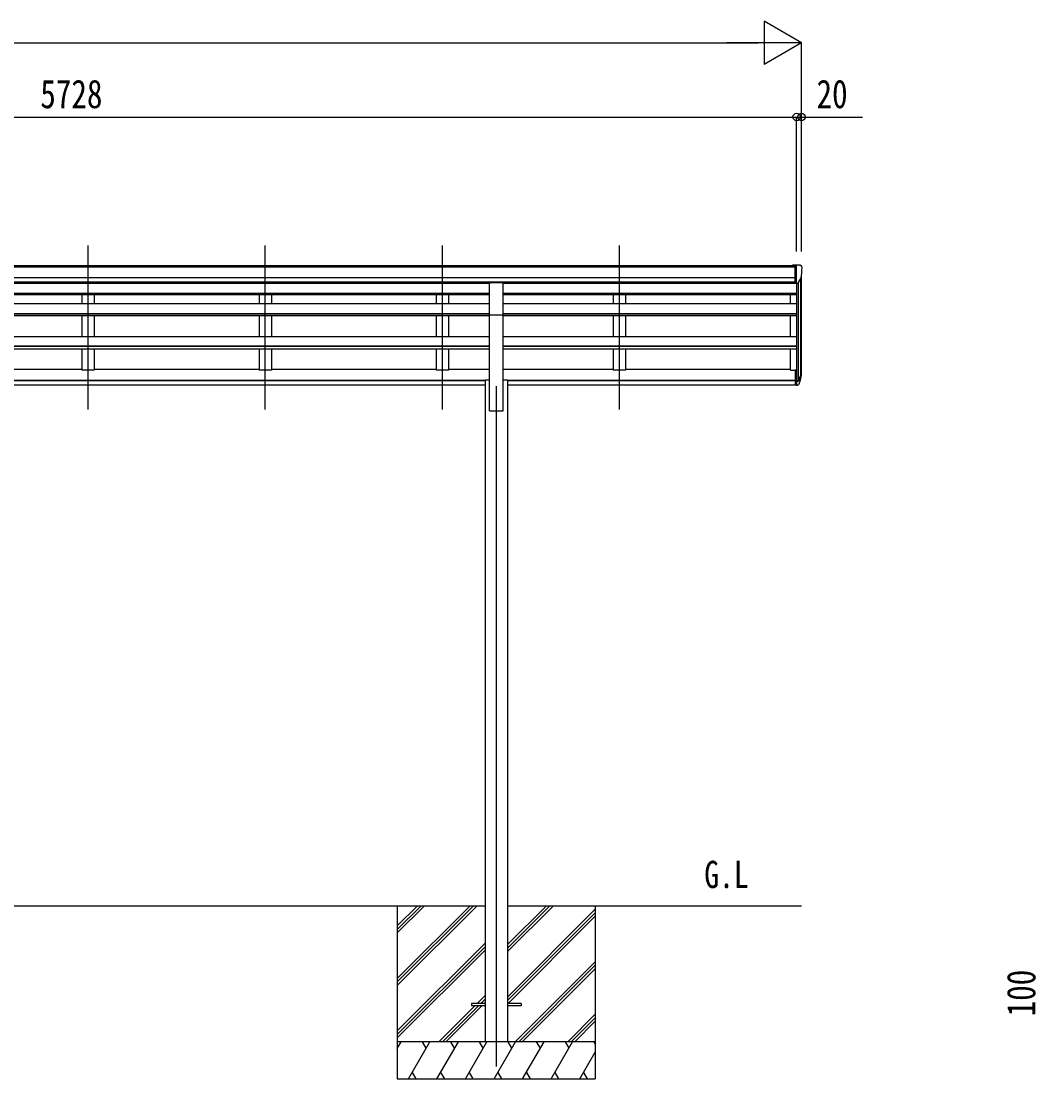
# Model space of a CAD drawing. Units: millimetres, scale not verified. Extents: x -14718 to 14718, y -10395 to 10395.
# Drawn here: x 2082 to 6184, y -6038 to -1761 of the extents above; entities that cross this region are included whole.
import ezdxf
from ezdxf.enums import TextEntityAlignment as Align

# ---------------------------------------------------------------- set-up
doc = ezdxf.new("R2010")
doc.units = ezdxf.units.MM
doc.header["$LTSCALE"] = 40
for name, color, linetype in [('0-2_USER1', 3, 'Continuous'), ('0-3_YKK_12', 2, 'Continuous'), ('0-4_YKK_13', 4, 'Continuous'), ('0-5_YKK_A1', 4, 'Continuous'), ('0-6_YKK_D', 6, 'Continuous')]:
    doc.layers.add(name, color=color, linetype=linetype)
doc.styles.add('ＭＳ ゴシック', font='')
doc.styles.get('ＭＳ ゴシック').set_extended_font_data('MS Gothic')

msp = doc.modelspace()

# ---------------------------------------------------------------- linework, layer by layer
at = {"layer": '0-3_YKK_12'}
for p, q in [((2352.57, -3331.31), (2352.57, -2668.79)), ((3068.57, -3331.31), (3068.57, -2668.79)), ((3784.57, -3331.31), (3784.57, -2668.79)), ((4500.57, -3331.31), (4500.57, -2668.79)), ((4002.57, -3237.52), (4002.57, -5987.52))]:
    msp.add_line(p, q, dxfattribs=at)
at = {"layer": '0-4_YKK_13'}
for p, q in [((5210.07, -2747.35), (5200.07, -2747.43)), ((5200.07, -2748.95), (5200.07, -2747.43)), ((5210.07, -2819.33), (5210.07, -2747.35)), ((5228.57, -2747.35), (5210.07, -2747.35)), ((5216.57, -2820.33), (5216.57, -2747.35)), ((5228.57, -2747.35), (5230.9, -2747.49)), ((5231.66, -2747.91), (5235.73, -2753.72)), ((5238.57, -2756.72), (5238.57, -2757.35)), ((3975.07, -2817.58), (4030.07, -2817.58)), ((3975.07, -2949.29), (3975.07, -2817.58)), ((4030.07, -2949.29), (4030.07, -2817.58)), ((5210.07, -2819.33), (5216.57, -2819.33)), ((5216.57, -2820.33), (5221.78, -2820.01)), ((5224.19, -2818.52), (5233.47, -2802.45)), ((3975.07, -2949.29), (4030.07, -2949.29)), ((5210.07, -3170.82), (5210.07, -3231.89)), ((5210.07, -3170.82), (5216.57, -3170.82)), ((5216.57, -3170.82), (5216.57, -3232.71)), ((5223, -3214.78), (5232.76, -3196.37)), ((5234.18, -3196.86), (5224.01, -3216.03)), ((5210.07, -3209.13), (5216.57, -3209.13)), ((5210.07, -3214.53), (5216.57, -3214.53)), ((5210.07, -3231.89), (5216.57, -3231.89)), ((5216.57, -3215.53), (5221.7, -3215.53)), ((5216.57, -3217.53), (5221.41, -3217.53)), ((5216.57, -3232.71), (5221.41, -3232.71)), ((5231.59, -3213.72), (5224.01, -3231.21)), ((3902.57, -5733), (3902.57, -5742)), ((3957.37, -5733), (3902.57, -5733)), ((3957.37, -5742), (3902.57, -5742)), ((4102.57, -5733), (4047.77, -5733)), ((4102.57, -5742), (4047.77, -5742)), ((4102.57, -5733), (4102.57, -5742))]:
    msp.add_line(p, q, dxfattribs=at)
for centre, radius, start, end in [((5230.84, -2748.49), 1, 35, 86.5), ((5036.57, -2757.35), 202, 347.09739, 0), ((5235.57, -2756.72), 3, 0, 87), ((5221.6, -2817.02), 3, 273.5, 330), ((5103.35, -3177.64), 133.22, 344.28698, 356.72013), ((5148.62, -3170.42), 88.05, 342.78929, 2.77608), ((5147.91, -3174.69), 89.07, 345.58812, 5.50424), ((5221.41, -3214.53), 3, 270, 330), ((5221.41, -3229.71), 3, 270, 330), ((5221.7, -3214.03), 1.5, 270, 330)]:
    msp.add_arc(centre, radius, start, end, dxfattribs=at)
at = {"layer": '0-5_YKK_A1'}
for p, q in [((-494.93, -2748.95), (5210.07, -2748.95)), ((-494.93, -2754.3), (5210.07, -2754.3)), ((-504.93, -2797.83), (5210.07, -2797.83)), ((-504.93, -2815.5), (5210.07, -2815.5)), ((730.07, -2817.87), (3975.07, -2817.87)), ((730.07, -2820.87), (3975.07, -2820.87)), ((2327.57, -2817.87), (2327.57, -2820.87)), ((2377.57, -2817.87), (2377.57, -2820.87)), ((3043.57, -2817.87), (3043.57, -2820.87)), ((3093.57, -2817.87), (3093.57, -2820.87)), ((3759.57, -2817.87), (3759.57, -2820.87)), ((3809.57, -2817.87), (3809.57, -2820.87)), ((4030.07, -2817.87), (5210.07, -2817.87)), ((4030.07, -2820.87), (5216.57, -2820.87)), ((4475.57, -2817.87), (4475.57, -2820.87)), ((4525.57, -2817.87), (4525.57, -2820.87)), ((5191.57, -2820.87), (5191.57, -2817.87)), ((5216.57, -2820.33), (5216.57, -3170.82)), ((5222.57, -2819.85), (5222.57, -3215.26)), ((5232.29, -2804.5), (5232.29, -3197.26)), ((5236.57, -3174.68), (5236.57, -2785.7)), ((3975.07, -2863.03), (730.07, -2863.03)), ((3975.07, -2864.42), (730.07, -2864.42)), ((5216.57, -2863.03), (4030.07, -2863.03)), ((5216.57, -2864.42), (4030.07, -2864.42)), ((3975.07, -2868.2), (730.07, -2868.2)), ((3975.07, -2904.27), (730.07, -2904.27)), ((2327.57, -2868.2), (2327.57, -2904.27)), ((2377.57, -2868.2), (2377.57, -2904.27)), ((3043.57, -2868.2), (3043.57, -2904.27)), ((3093.57, -2868.2), (3093.57, -2904.27)), ((3759.57, -2868.2), (3759.57, -2904.27)), ((3809.57, -2868.2), (3809.57, -2904.27)), ((5216.57, -2868.2), (4030.07, -2868.2)), ((5216.57, -2904.27), (4030.07, -2904.27)), ((4475.57, -2868.2), (4475.57, -2904.27)), ((4525.57, -2868.2), (4525.57, -2904.27)), ((5191.57, -2904.27), (5191.57, -2868.2)), ((3975.07, -2945.01), (730.07, -2945.01)), ((3975.07, -2946.49), (730.07, -2946.49)), ((3975.07, -3337.52), (3975.07, -2949.29)), ((5216.57, -2945.01), (4030.07, -2945.01)), ((5216.57, -2946.49), (4030.07, -2946.49)), ((4030.07, -3337.52), (4030.07, -2949.29)), ((3975.07, -2953.28), (730.07, -2953.28)), ((2327.57, -2953.28), (2327.57, -3036.63)), ((2377.57, -2953.28), (2377.57, -3036.63)), ((3043.57, -2953.28), (3043.57, -3036.63)), ((3093.57, -2953.28), (3093.57, -3036.63)), ((3759.57, -2953.28), (3759.57, -3036.63)), ((3809.57, -2953.28), (3809.57, -3036.63)), ((5216.57, -2953.28), (4030.07, -2953.28)), ((4475.57, -2953.28), (4475.57, -3036.63)), ((4525.57, -2953.28), (4525.57, -3036.63)), ((5191.57, -3036.63), (5191.57, -2953.28)), ((730.07, -3036.63), (3975.07, -3036.63)), ((3975.07, -3075.85), (730.07, -3075.85)), ((3975.07, -3077.32), (730.07, -3077.32)), ((4030.07, -3036.63), (5216.57, -3036.63)), ((5216.57, -3075.85), (4030.07, -3075.85)), ((5216.57, -3077.32), (4030.07, -3077.32)), ((3975.07, -3086.98), (730.07, -3086.98)), ((2327.57, -3086.81), (2327.57, -3173.05)), ((2377.57, -3086.81), (2377.57, -3173.05)), ((3043.57, -3086.81), (3043.57, -3173.05)), ((3093.57, -3086.81), (3093.57, -3173.05)), ((3759.57, -3086.81), (3759.57, -3173.05)), ((3809.57, -3086.81), (3809.57, -3173.05)), ((5216.57, -3086.98), (4030.07, -3086.98)), ((4475.57, -3086.81), (4475.57, -3173.05)), ((4525.57, -3086.81), (4525.57, -3173.05)), ((5191.57, -3173.05), (5191.57, -3086.98)), ((1661.57, -3168.23), (2327.57, -3168.23)), ((2377.57, -3173.03), (2327.57, -3173.03)), ((2377.57, -3168.23), (3043.57, -3168.23)), ((3093.57, -3173.03), (3043.57, -3173.03)), ((3093.57, -3168.23), (3759.57, -3168.23)), ((3809.57, -3173.03), (3759.57, -3173.03)), ((3809.57, -3168.23), (3975.07, -3168.23)), ((4030.07, -3168.23), (4475.57, -3168.23)), ((4525.57, -3173.03), (4475.57, -3173.03)), ((4525.57, -3168.23), (5191.57, -3168.23)), ((5191.57, -3173.03), (5210.07, -3173.03)), ((747.77, -3212.54), (3957.37, -3212.54)), ((747.77, -3213.92), (3957.37, -3213.92)), ((747.77, -3231.09), (3957.37, -3231.09)), ((3957.37, -3211.14), (3975.07, -3211.14)), ((3957.37, -3211.14), (3957.37, -5887.52)), ((4047.77, -3212.54), (5210.07, -3212.54)), ((4047.77, -3213.92), (5210.07, -3213.92)), ((4047.77, -3231.09), (5210.07, -3231.09)), ((3975.07, -3337.52), (4030.07, -3337.52)), ((747.77, -5337.5), (3957.37, -5337.5)), ((3602.57, -5337.5), (3602.57, -6037.5)), ((3602.57, -5631.68), (3896.75, -5337.5)), ((3602.57, -5645.82), (3910.89, -5337.5)), ((3602.57, -5659.96), (3925.03, -5337.5)), ((3602.57, -5447.83), (3712.9, -5337.5)), ((3602.57, -5433.69), (3698.76, -5337.5)), ((3602.57, -5419.55), (3684.62, -5337.5)), ((4047.77, -5337.5), (5236.57, -5337.5)), ((4047.77, -5523.13), (4233.4, -5337.5)), ((4047.77, -5508.99), (4219.26, -5337.5)), ((4047.77, -5494.85), (4205.12, -5337.5)), ((4402.57, -5337.5), (4402.57, -6037.5)), ((4047.77, -5706.98), (4402.57, -5352.18)), ((4047.77, -5721.12), (4402.57, -5366.32)), ((4050.03, -5733), (4402.57, -5380.46)), ((3602.57, -5843.81), (3957.37, -5489.01)), ((3602.57, -5857.95), (3957.37, -5503.15)), ((3602.57, -5872.09), (3957.37, -5517.29)), ((4079.38, -5887.5), (4402.57, -5564.31)), ((4093.52, -5887.5), (4402.57, -5578.45)), ((4107.66, -5887.5), (4402.57, -5592.59)), ((3925.51, -5733), (3957.37, -5701.14)), ((3939.65, -5733), (3957.37, -5715.28)), ((3953.8, -5733), (3957.37, -5729.43)), ((3771.01, -5887.5), (3916.51, -5742)), ((3785.15, -5887.5), (3930.65, -5742)), ((3799.3, -5887.5), (3944.8, -5742)), ((4291.51, -5887.5), (4402.57, -5776.44)), ((4305.65, -5887.5), (4402.57, -5790.58)), ((4319.8, -5887.5), (4402.57, -5804.73)), ((4402.57, -5887.5), (3602.57, -5887.5)), ((3602.57, -5915), (3618.45, -5887.5)), ((3647.32, -6037.5), (3733.92, -5887.5)), ((3718.92, -5913.48), (3703.92, -5887.5)), ((3762.79, -6037.5), (3849.39, -5887.5)), ((3834.39, -5913.48), (3819.39, -5887.5)), ((3878.26, -6037.5), (3964.86, -5887.5)), ((3949.86, -5913.48), (3934.86, -5887.5)), ((3993.73, -6037.5), (4080.33, -5887.5)), ((4065.33, -5913.48), (4050.33, -5887.5)), ((4109.2, -6037.5), (4195.8, -5887.5)), ((4180.8, -5913.48), (4165.8, -5887.5)), ((4224.67, -6037.5), (4311.27, -5887.5)), ((4281.27, -5887.5), (4296.27, -5913.48)), ((4396.74, -5887.5), (4402.57, -5897.6)), ((4340.14, -6037.5), (4402.57, -5929.36)), ((3662.31, -6011.52), (3677.31, -6037.5)), ((3777.79, -6011.52), (3792.78, -6037.5)), ((3893.26, -6011.52), (3908.26, -6037.5)), ((4008.73, -6011.52), (4023.72, -6037.5)), ((4124.2, -6011.52), (4139.19, -6037.5)), ((4239.67, -6011.52), (4254.66, -6037.5)), ((4355.14, -6011.52), (4370.13, -6037.5)), ((3602.57, -6037.5), (4402.57, -6037.5))]:
    msp.add_line(p, q, dxfattribs=at)
msp.add_lwpolyline([(4030.07, -3211.14), (4047.77, -3211.14), (4047.77, -5887.52)], dxfattribs=at)
at = {"layer": '0-6_YKK_D'}
for p, q in [((5236.57, -1848.95), (5085.02, -1761.45)), ((5085.02, -1761.45), (5085.02, -1936.45)), ((-5368.43, -1848.95), (5061.57, -1848.95)), ((5236.57, -1848.95), (4933.46, -1848.95)), ((5236.57, -1848.95), (5085.02, -1936.45)), ((5236.57, -2693.22), (5236.57, -1847.95)), ((-511.43, -2148.95), (5216.57, -2148.95)), ((5216.57, -2693.22), (5216.57, -2147.95)), ((5216.57, -2693.22), (5216.57, -2147.95)), ((5236.57, -2692.22), (5236.57, -2147.95))]:
    msp.add_line(p, q, dxfattribs=at)
msp.add_lwpolyline([(5216.57, -2148.95), (5236.57, -2148.95), (5482.87, -2148.95)], dxfattribs=at)
for centre in [(5216.57, -2148.95), (5216.57, -2148.95), (5236.57, -2148.95)]:
    msp.add_circle(centre, 14.88, dxfattribs=at)

# ---------------------------------------------------------------- texts
at = {"layer": '0-2_USER1', "style": 'ＭＳ ゴシック', "width": 0.8}
msp.add_text('G.L', height=110, dxfattribs=at).set_placement((4843.31, -5299.08), align=Align.BOTTOM_LEFT)
at = {"layer": '0-6_YKK_D', "style": 'ＭＳ ゴシック', "width": 0.8}
for s, p in [('5728', (2159.37, -2147.95)), ('20', (5297.07, -2147.95))]:
    msp.add_text(s, height=115.5, dxfattribs=at).set_placement(p, align=Align.BOTTOM_LEFT)
msp.add_text('100', height=115.5, rotation=90, dxfattribs=at).set_placement((6216.32, -5784.93), align=Align.BOTTOM_LEFT)

doc.saveas('drawing.dxf')
